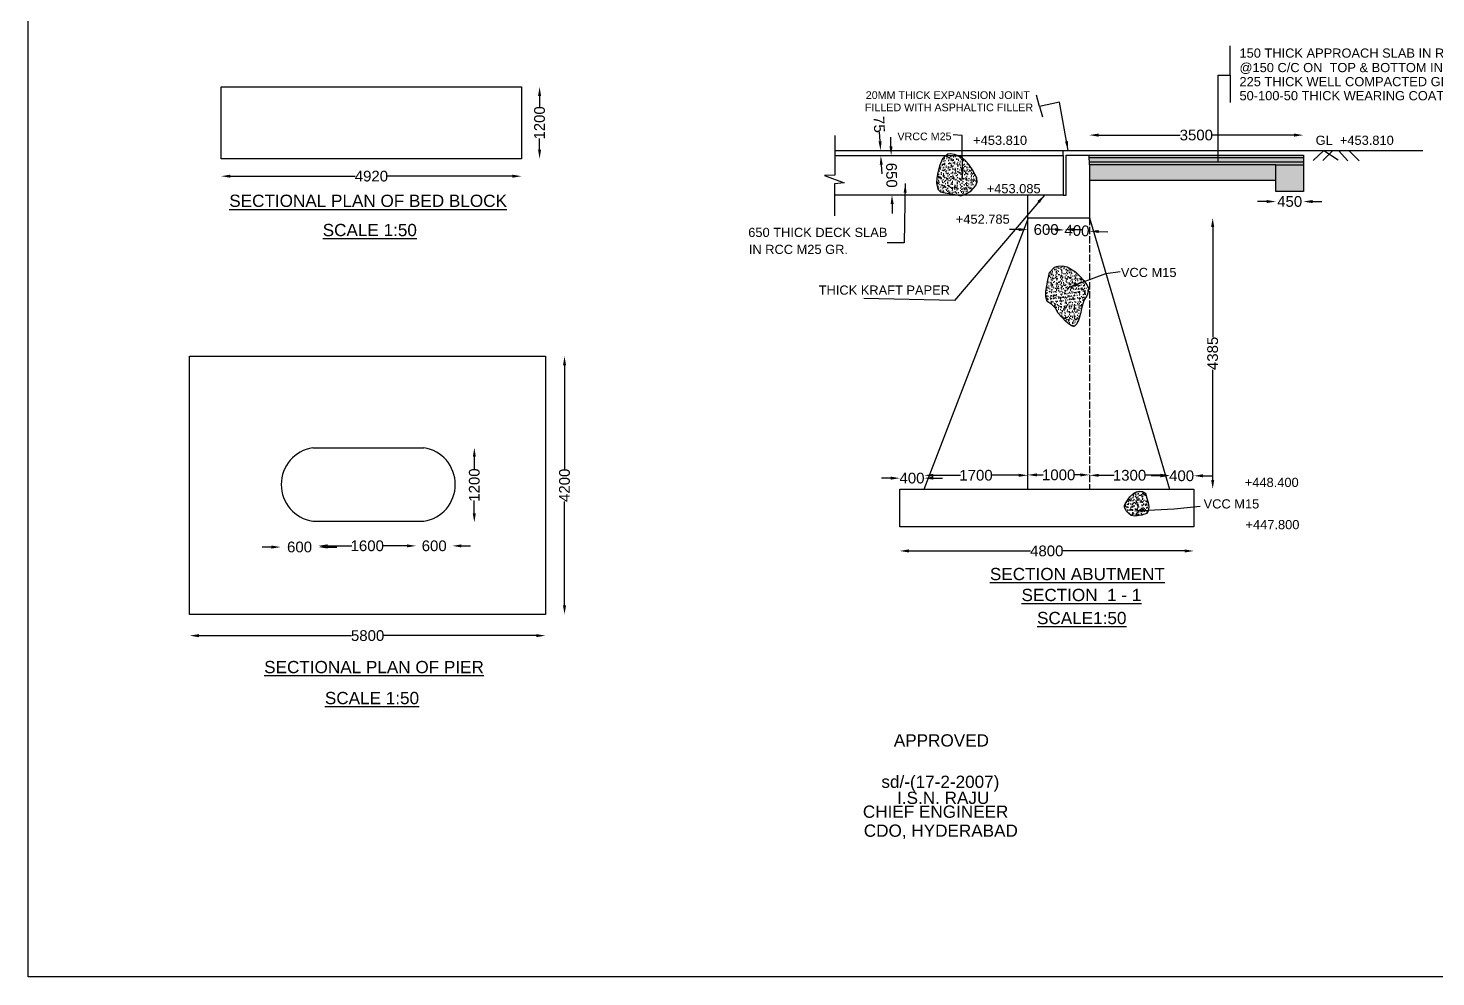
# Model space of a CAD drawing. Header units: millimetres. Extents: x 1649 to 41307, y 1162 to 29945.
# Drawn here: x 1649 to 24627, y 1162 to 16654 of the extents above; entities that cross this region are included whole.
import ezdxf

# ---------------------------------------------------------------- set-up
doc = ezdxf.new("R2010")
doc.units = ezdxf.units.MM
doc.header["$MEASUREMENT"] = 0
doc.linetypes.add('ACAD_ISO02W100', pattern=[15, 12, -3])
for name, color, linetype in [('DIMENSION', 7, 'Continuous'), ('DRAWING', 7, 'Continuous'), ('TEXT', 7, 'Continuous')]:
    doc.layers.add(name, color=color, linetype=linetype)
doc.styles.get("Standard").update_dxf_attribs({"font": 'arial.ttf'})
doc.dimstyles.get("Standard").update_dxf_attribs({"dimtxt": 175, "dimasz": 150, "dimexe": 0.18, "dimexo": 0.0625, "dimgap": 0.09, "dimtad": 0, "dimdec": 0, "dimzin": 0, "dimdsep": 46, "dimtxsty": 'Standard', "dimcen": 0.09, "dimse1": 1, "dimse2": 1, "dimadec": 0, "dimazin": 0, "dimtfac": 1, "dimtdec": 0, "dimtofl": 0, "dimtmove": 0, "dimatfit": 3, "dimfxl": 1, "dimtolj": 1, "dimtzin": 0, "dimarcsym": 0})
pattern_1 = [(50, (0, 0), (107.58903, -9.41282), [11.25, -123.75]), (355, (0, 0), (-20.8127, 112.8288), [9, -99]), (100.45144, (8.97, -0.78), (86.77633, 103.416), [9.56103, -105.1713]), (46.1842, (0, 30), (160.0862, -24.8279), [16.875, -185.625]), (96.63564, (13.34, 27.93), (140.1993, 146.1178), [14.3416, -157.7571]), (351.18416, (0, 30), (140.1993, 146.1178), [13.5, -148.5]), (21, (15, 22.5), (89.53606, -60.39283), [11.25, -123.75]), (326, (15, 22.5), (36.4973, 108.7725), [9, -99]), (71.45144, (22.46, 17.47), (126.03336, 48.37967), [9.56103, -105.1713]), (37.5, (0, 0), (1.82398, 49.93408), [0, -97.8, 0, -100.5, 0, -99.375]), (7.5, (0, 0), (39.46043, 59.16176), [0, -57.3, 0, -95.55, 0, -37.875]), (327.5, (-33.45, 0), (80.073365, -3.38323), [0, -37.5, 0, -117, 0, -155.25]), (317.5, (-48.45, 0), (87.47793, 15.01575), [0, -48.75, 0, -77.7, 0, -110.25])]

# ---------------------------------------------------------------- blocks, each defined once
blk = doc.blocks.new('*D40')
at = {"layer": 'Defpoints', "color": 0, "transparency": 16777216}
for p in [(22464, 14908), (18971, 14580), (22464, 14580)]:
    blk.add_point(p, dxfattribs=at)
at = {"layer": 'DIMENSION', "color": 0, "lineweight": -2, "transparency": 16777216}
for p, q in [((19121, 14908), (20456, 14908)), ((22314, 14908), (20979, 14908))]:
    blk.add_line(p, q, dxfattribs=at)
at = {"layer": 'DIMENSION', "color": 0, "transparency": 16777216}
for points in [[(19121, 14933), (19121, 14883), (18971, 14908)], [(22314, 14933), (22314, 14883), (22464, 14908)]]:
    blk.add_solid(points, dxfattribs=at)
at = {"layer": 'DIMENSION', "color": 0, "transparency": 16777216, "insert": (20717, 14908), "char_height": 175, "attachment_point": 5}
blk.add_mtext('\\A1;3500', dxfattribs=at)
blk = doc.blocks.new('*D41')
at = {"layer": 'Defpoints', "color": 0, "transparency": 16777216}
for p in [(22017, 13985), (22464, 13985), (22464, 13823)]:
    blk.add_point(p, dxfattribs=at)
at = {"layer": 'DIMENSION', "color": 0, "lineweight": -2, "transparency": 16777216}
for p, q in [((21867, 13823), (21717, 13823)), ((22614, 13823), (22764, 13823))]:
    blk.add_line(p, q, dxfattribs=at)
at = {"layer": 'DIMENSION', "color": 0, "transparency": 16777216}
for points in [[(21867, 13848), (21867, 13798), (22017, 13823)], [(22614, 13848), (22614, 13798), (22464, 13823)]]:
    blk.add_solid(points, dxfattribs=at)
at = {"layer": 'DIMENSION', "color": 0, "transparency": 16777216, "insert": (22241, 13823), "char_height": 175, "attachment_point": 5}
blk.add_mtext('\\A1;450', dxfattribs=at)
blk = doc.blocks.new('*D42')
at = {"layer": 'Defpoints', "color": 0, "transparency": 16777216}
for p in [(15711, 14574), (15736, 14574), (15724, 13930)]:
    blk.add_point(p, dxfattribs=at)
at = {"layer": 'DIMENSION', "color": 0, "lineweight": -2, "transparency": 16777216}
for p, q in [((15733, 14724), (15730, 14874)), ((15752, 13780), (15755, 13630))]:
    blk.add_line(p, q, dxfattribs=at)
at = {"layer": 'DIMENSION', "color": 0, "transparency": 16777216}
for points in [[(15758, 14725), (15708, 14724), (15736, 14574)], [(15777, 13781), (15727, 13780), (15749, 13930)]]:
    blk.add_solid(points, dxfattribs=at)
at = {"layer": 'DIMENSION', "color": 0, "transparency": 16777216, "insert": (15742, 14252), "char_height": 175, "attachment_point": 5, "rotation": 271.1652}
blk.add_mtext('\\A1;650', dxfattribs=at)
blk = doc.blocks.new('*D43')
at = {"layer": 'Defpoints', "color": 0, "transparency": 16777216}
for p in [(15562, 14657), (15575, 14658), (15580, 14574)]:
    blk.add_point(p, dxfattribs=at)
at = {"layer": 'DIMENSION', "color": 0, "lineweight": -2, "transparency": 16777216}
for p, q in [((15555, 14807), (15547, 14957)), ((15575, 14423), (15582, 14274))]:
    blk.add_line(p, q, dxfattribs=at)
at = {"layer": 'DIMENSION', "color": 0, "transparency": 16777216}
for points in [[(15580, 14808), (15530, 14805), (15562, 14657)], [(15600, 14425), (15550, 14422), (15567, 14573)]]:
    blk.add_solid(points, dxfattribs=at)
at = {"layer": 'DIMENSION', "color": 0, "transparency": 16777216, "insert": (15540, 15082), "char_height": 175, "attachment_point": 5, "rotation": 272.9862}
blk.add_mtext('\\A1;75', dxfattribs=at)
blk = doc.blocks.new('*D44')
at = {"layer": 'Defpoints', "color": 0, "transparency": 16777216}
for p in [(18564, 13365), (17967, 13321), (18564, 13321)]:
    blk.add_point(p, dxfattribs=at)
at = {"layer": 'DIMENSION', "color": 0, "lineweight": -2, "transparency": 16777216}
for p, q in [((17817, 13365), (17667, 13365)), ((18714, 13365), (18864, 13365))]:
    blk.add_line(p, q, dxfattribs=at)
at = {"layer": 'DIMENSION', "color": 0, "transparency": 16777216}
for points in [[(17817, 13390), (17817, 13340), (17967, 13365)], [(18714, 13390), (18714, 13340), (18564, 13365)]]:
    blk.add_solid(points, dxfattribs=at)
at = {"layer": 'DIMENSION', "color": 0, "transparency": 16777216, "insert": (18265, 13365), "char_height": 175, "attachment_point": 5}
blk.add_mtext('\\A1;600', dxfattribs=at)
blk = doc.blocks.new('*D45')
at = {"layer": 'Defpoints', "color": 0, "transparency": 16777216}
for p in [(18564, 13365), (18974, 13347), (18974, 13339)]:
    blk.add_point(p, dxfattribs=at)
at = {"layer": 'DIMENSION', "color": 0, "lineweight": -2, "transparency": 16777216}
for p, q in [((18414, 13365), (18264, 13372)), ((19124, 13333), (19274, 13326))]:
    blk.add_line(p, q, dxfattribs=at)
at = {"layer": 'DIMENSION', "color": 0, "transparency": 16777216}
for points in [[(18415, 13390), (18413, 13340), (18564, 13358)], [(19125, 13358), (19123, 13308), (18974, 13339)]]:
    blk.add_solid(points, dxfattribs=at)
at = {"layer": 'DIMENSION', "color": 0, "transparency": 16777216, "insert": (18769, 13349), "char_height": 175, "attachment_point": 5, "rotation": 357.4139}
blk.add_mtext('\\A1;400', dxfattribs=at)
blk = doc.blocks.new('*D46')
at = {"layer": 'Defpoints', "color": 0, "transparency": 16777216}
for p in [(16276, 9306), (15876, 9127), (16276, 9127)]:
    blk.add_point(p, dxfattribs=at)
at = {"layer": 'DIMENSION', "color": 0, "lineweight": -2, "transparency": 16777216}
for p, q in [((15726, 9306), (15576, 9306)), ((16426, 9306), (16576, 9306))]:
    blk.add_line(p, q, dxfattribs=at)
at = {"layer": 'DIMENSION', "color": 0, "transparency": 16777216}
for points in [[(15726, 9331), (15726, 9281), (15876, 9306)], [(16426, 9331), (16426, 9281), (16276, 9306)]]:
    blk.add_solid(points, dxfattribs=at)
at = {"layer": 'DIMENSION', "color": 0, "transparency": 16777216, "insert": (16076, 9306), "char_height": 175, "attachment_point": 5}
blk.add_mtext('\\A1;400', dxfattribs=at)
blk = doc.blocks.new('*D47')
at = {"layer": 'Defpoints', "color": 0, "transparency": 16777216}
for p in [(17967, 9352), (16276, 9127), (17967, 9127)]:
    blk.add_point(p, dxfattribs=at)
at = {"layer": 'DIMENSION', "color": 0, "lineweight": -2, "transparency": 16777216}
for p, q in [((16426, 9352), (16868, 9352)), ((17817, 9352), (17374, 9352))]:
    blk.add_line(p, q, dxfattribs=at)
at = {"layer": 'DIMENSION', "color": 0, "transparency": 16777216}
for points in [[(16426, 9377), (16426, 9327), (16276, 9352)], [(17817, 9377), (17817, 9327), (17967, 9352)]]:
    blk.add_solid(points, dxfattribs=at)
at = {"layer": 'DIMENSION', "color": 0, "transparency": 16777216, "insert": (17121, 9352), "char_height": 175, "attachment_point": 5}
blk.add_mtext('\\A1;1700', dxfattribs=at)
blk = doc.blocks.new('*D48')
at = {"layer": 'Defpoints', "color": 0, "transparency": 16777216}
for p in [(18974, 9359), (17967, 9127), (18974, 9127)]:
    blk.add_point(p, dxfattribs=at)
at = {"layer": 'DIMENSION', "color": 0, "lineweight": -2, "transparency": 16777216}
for p, q in [((18117, 9359), (18218, 9359)), ((18824, 9359), (18723, 9359))]:
    blk.add_line(p, q, dxfattribs=at)
at = {"layer": 'DIMENSION', "color": 0, "transparency": 16777216}
for points in [[(18117, 9384), (18117, 9334), (17967, 9359)], [(18824, 9384), (18824, 9334), (18974, 9359)]]:
    blk.add_solid(points, dxfattribs=at)
at = {"layer": 'DIMENSION', "color": 0, "transparency": 16777216, "insert": (18470, 9359), "char_height": 175, "attachment_point": 5}
blk.add_mtext('\\A1;1000', dxfattribs=at)
blk = doc.blocks.new('*D49')
at = {"layer": 'Defpoints', "color": 0, "transparency": 16777216}
for p in [(20279, 9352), (18974, 9127), (20279, 9127)]:
    blk.add_point(p, dxfattribs=at)
at = {"layer": 'DIMENSION', "color": 0, "lineweight": -2, "transparency": 16777216}
for p, q in [((19124, 9352), (19374, 9352)), ((20129, 9352), (19880, 9352))]:
    blk.add_line(p, q, dxfattribs=at)
at = {"layer": 'DIMENSION', "color": 0, "transparency": 16777216}
for points in [[(19124, 9377), (19124, 9327), (18974, 9352)], [(20129, 9377), (20129, 9327), (20279, 9352)]]:
    blk.add_solid(points, dxfattribs=at)
at = {"layer": 'DIMENSION', "color": 0, "transparency": 16777216, "insert": (19627, 9352), "char_height": 175, "attachment_point": 5}
blk.add_mtext('\\A1;1300', dxfattribs=at)
blk = doc.blocks.new('*D50')
at = {"layer": 'Defpoints', "color": 0, "transparency": 16777216}
for p in [(20676, 9344), (20279, 9127), (20676, 9127)]:
    blk.add_point(p, dxfattribs=at)
at = {"layer": 'DIMENSION', "color": 0, "lineweight": -2, "transparency": 16777216}
for p, q in [((20129, 9344), (19979, 9344)), ((20826, 9344), (20976, 9344))]:
    blk.add_line(p, q, dxfattribs=at)
at = {"layer": 'DIMENSION', "color": 0, "transparency": 16777216}
for points in [[(20129, 9369), (20129, 9319), (20279, 9344)], [(20826, 9369), (20826, 9319), (20676, 9344)]]:
    blk.add_solid(points, dxfattribs=at)
at = {"layer": 'DIMENSION', "color": 0, "transparency": 16777216, "insert": (20477, 9344), "char_height": 175, "attachment_point": 5}
blk.add_mtext('\\A1;400', dxfattribs=at)
blk = doc.blocks.new('*D51')
at = {"layer": 'Defpoints', "color": 0, "transparency": 16777216}
for p in [(18974, 13558), (20984, 13558), (18974, 9127)]:
    blk.add_point(p, dxfattribs=at)
at = {"layer": 'DIMENSION', "color": 0, "lineweight": -2, "transparency": 16777216}
for p, q in [((20984, 13408), (20984, 11608)), ((20984, 9277), (20984, 11077))]:
    blk.add_line(p, q, dxfattribs=at)
at = {"layer": 'DIMENSION', "color": 0, "transparency": 16777216}
for points in [[(20959, 13408), (21009, 13408), (20984, 13558)], [(20959, 9277), (21009, 9277), (20984, 9127)]]:
    blk.add_solid(points, dxfattribs=at)
at = {"layer": 'DIMENSION', "color": 0, "transparency": 16777216, "insert": (20984, 11343), "char_height": 175, "attachment_point": 5, "rotation": 90}
blk.add_mtext('\\A1;4385', dxfattribs=at)
blk = doc.blocks.new('*D52')
at = {"layer": 'Defpoints', "color": 0, "transparency": 16777216}
for p in [(15876, 8512), (20676, 8512), (20676, 8117)]:
    blk.add_point(p, dxfattribs=at)
at = {"layer": 'DIMENSION', "color": 0, "lineweight": -2, "transparency": 16777216}
for p, q in [((16026, 8117), (18011, 8117)), ((20526, 8117), (18540, 8117))]:
    blk.add_line(p, q, dxfattribs=at)
at = {"layer": 'DIMENSION', "color": 0, "transparency": 16777216}
for points in [[(16026, 8142), (16026, 8092), (15876, 8117)], [(20526, 8142), (20526, 8092), (20676, 8117)]]:
    blk.add_solid(points, dxfattribs=at)
at = {"layer": 'DIMENSION', "color": 0, "transparency": 16777216, "insert": (18276, 8117), "char_height": 175, "attachment_point": 5}
blk.add_mtext('\\A1;4800', dxfattribs=at)
blk = doc.blocks.new('*D53')
at = {"layer": 'Defpoints', "color": 0, "transparency": 16777216}
for p in [(4286, 7080), (10094, 7080), (10094, 6734)]:
    blk.add_point(p, dxfattribs=at)
at = {"layer": 'DIMENSION', "color": 0, "lineweight": -2, "transparency": 16777216}
for p, q in [((4436, 6734), (6929, 6734)), ((9944, 6734), (7451, 6734))]:
    blk.add_line(p, q, dxfattribs=at)
at = {"layer": 'DIMENSION', "color": 0, "transparency": 16777216}
for points in [[(4436, 6759), (4436, 6709), (4286, 6734)], [(9944, 6759), (9944, 6709), (10094, 6734)]]:
    blk.add_solid(points, dxfattribs=at)
at = {"layer": 'DIMENSION', "color": 0, "transparency": 16777216, "insert": (7190, 6734), "char_height": 175, "attachment_point": 5}
blk.add_mtext('\\A1;5800', dxfattribs=at)
blk = doc.blocks.new('*D54')
at = {"layer": 'Defpoints', "color": 0, "transparency": 16777216}
for p in [(5771, 8181), (6387, 8181), (6387, 8181)]:
    blk.add_point(p, dxfattribs=at)
at = {"layer": 'DIMENSION', "color": 0, "lineweight": -2, "transparency": 16777216}
for p, q in [((5621, 8181), (5471, 8181)), ((6537, 8181), (6687, 8181))]:
    blk.add_line(p, q, dxfattribs=at)
at = {"layer": 'DIMENSION', "color": 0, "transparency": 16777216}
for points in [[(5621, 8206), (5621, 8156), (5771, 8181)], [(6537, 8206), (6537, 8156), (6387, 8181)]]:
    blk.add_solid(points, dxfattribs=at)
at = {"layer": 'DIMENSION', "color": 0, "transparency": 16777216, "insert": (6079, 8181), "char_height": 175, "attachment_point": 5}
blk.add_mtext('\\A1;600', dxfattribs=at)
blk = doc.blocks.new('*D55')
at = {"layer": 'Defpoints', "color": 0, "transparency": 16777216}
for p in [(6387, 8181), (7981, 8200), (7981, 8181)]:
    blk.add_point(p, dxfattribs=at)
at = {"layer": 'DIMENSION', "color": 0, "lineweight": -2, "transparency": 16777216}
for p, q in [((6537, 8200), (6931, 8200)), ((7831, 8200), (7437, 8200))]:
    blk.add_line(p, q, dxfattribs=at)
at = {"layer": 'DIMENSION', "color": 0, "transparency": 16777216}
for points in [[(6537, 8225), (6537, 8175), (6387, 8200)], [(7831, 8225), (7831, 8175), (7981, 8200)]]:
    blk.add_solid(points, dxfattribs=at)
at = {"layer": 'DIMENSION', "color": 0, "transparency": 16777216, "insert": (7184, 8200), "char_height": 175, "attachment_point": 5}
blk.add_mtext('\\A1;1600', dxfattribs=at)
blk = doc.blocks.new('*D56')
at = {"layer": 'Defpoints', "color": 0, "transparency": 16777216}
for p in [(7981, 8200), (8572, 8200), (8572, 8200)]:
    blk.add_point(p, dxfattribs=at)
at = {"layer": 'DIMENSION', "color": 0, "lineweight": -2, "transparency": 16777216}
for p, q in [((7831, 8200), (7681, 8200)), ((8722, 8200), (8872, 8200))]:
    blk.add_line(p, q, dxfattribs=at)
at = {"layer": 'DIMENSION', "color": 0, "transparency": 16777216}
for points in [[(7831, 8225), (7831, 8175), (7981, 8200)], [(8722, 8225), (8722, 8175), (8572, 8200)]]:
    blk.add_solid(points, dxfattribs=at)
at = {"layer": 'DIMENSION', "color": 0, "transparency": 16777216, "insert": (8277, 8200), "char_height": 175, "attachment_point": 5}
blk.add_mtext('\\A1;600', dxfattribs=at)
blk = doc.blocks.new('*D57')
at = {"layer": 'Defpoints', "color": 0, "transparency": 16777216}
for p in [(8942, 9805), (8932, 8582), (8942, 8582)]:
    blk.add_point(p, dxfattribs=at)
at = {"layer": 'DIMENSION', "color": 0, "lineweight": -2, "transparency": 16777216}
for p, q in [((8932, 9655), (8932, 9446)), ((8932, 8732), (8932, 8940))]:
    blk.add_line(p, q, dxfattribs=at)
at = {"layer": 'DIMENSION', "color": 0, "transparency": 16777216}
for points in [[(8907, 9655), (8957, 9655), (8932, 9805)], [(8907, 8732), (8957, 8732), (8932, 8582)]]:
    blk.add_solid(points, dxfattribs=at)
at = {"layer": 'DIMENSION', "color": 0, "transparency": 16777216, "insert": (8932, 9193), "char_height": 175, "attachment_point": 5, "rotation": 90}
blk.add_mtext('\\A1;1200', dxfattribs=at)
blk = doc.blocks.new('*D58')
at = {"layer": 'Defpoints', "color": 0, "transparency": 16777216}
for p in [(10094, 11298), (10404, 11298), (10094, 7080)]:
    blk.add_point(p, dxfattribs=at)
at = {"layer": 'DIMENSION', "color": 0, "lineweight": -2, "transparency": 16777216}
for p, q in [((10404, 11148), (10404, 9454)), ((10404, 7230), (10404, 8925))]:
    blk.add_line(p, q, dxfattribs=at)
at = {"layer": 'DIMENSION', "color": 0, "transparency": 16777216}
for points in [[(10379, 11148), (10429, 11148), (10404, 11298)], [(10379, 7230), (10429, 7230), (10404, 7080)]]:
    blk.add_solid(points, dxfattribs=at)
at = {"layer": 'DIMENSION', "color": 0, "transparency": 16777216, "insert": (10404, 9189), "char_height": 175, "attachment_point": 5, "rotation": 90}
blk.add_mtext('\\A1;4200', dxfattribs=at)
blk = doc.blocks.new('*D59')
at = {"layer": 'Defpoints', "color": 0, "transparency": 16777216}
for p in [(4801, 14520), (9703, 14520), (9703, 14237)]:
    blk.add_point(p, dxfattribs=at)
at = {"layer": 'DIMENSION', "color": 0, "lineweight": -2, "transparency": 16777216}
for p, q in [((4951, 14237), (6987, 14237)), ((9553, 14237), (7517, 14237))]:
    blk.add_line(p, q, dxfattribs=at)
at = {"layer": 'DIMENSION', "color": 0, "transparency": 16777216}
for points in [[(4951, 14262), (4951, 14212), (4801, 14237)], [(9553, 14262), (9553, 14212), (9703, 14237)]]:
    blk.add_solid(points, dxfattribs=at)
at = {"layer": 'DIMENSION', "color": 0, "transparency": 16777216, "insert": (7252, 14237), "char_height": 175, "attachment_point": 5}
blk.add_mtext('\\A1;4920', dxfattribs=at)
blk = doc.blocks.new('*D60')
at = {"layer": 'Defpoints', "color": 0, "transparency": 16777216}
for p in [(9703, 15695), (9997, 15695), (9703, 14520)]:
    blk.add_point(p, dxfattribs=at)
at = {"layer": 'DIMENSION', "color": 0, "lineweight": -2, "transparency": 16777216}
for p, q in [((9997, 15545), (9997, 15360)), ((9997, 14670), (9997, 14855))]:
    blk.add_line(p, q, dxfattribs=at)
at = {"layer": 'DIMENSION', "color": 0, "transparency": 16777216}
for points in [[(9972, 15545), (10022, 15545), (9997, 15695)], [(9972, 14670), (10022, 14670), (9997, 14520)]]:
    blk.add_solid(points, dxfattribs=at)
at = {"layer": 'DIMENSION', "color": 0, "transparency": 16777216, "insert": (9997, 15107), "char_height": 175, "attachment_point": 5, "rotation": 90}
blk.add_mtext('\\A1;1200', dxfattribs=at)

msp = doc.modelspace()

# ---------------------------------------------------------------- hatches: boundary and pattern name
at = {"layer": 'DRAWING'}
h = msp.add_hatch(dxfattribs=at)
h.set_pattern_fill('AR-CONC', color=256, scale=15)
h.set_pattern_definition(pattern_1)
h.paths.add_polyline_path([(17066, 14340.1), (17006, 14425.7), (16950.3, 14489.9), (16868.8, 14554.2), (16818.3, 14573.9), (16634.5, 14573.9), (16598.8, 14547.7), (16575.2, 14522.1), (16525.9, 14406.4), (16495.9, 14297.2), (16483, 14205.2), (16476.6, 14128.1), (16500.2, 14025.3), (16543, 13980.4), (16618.1, 13965.4), (16781, 13937.5), (16811.4, 13929.6), (16915, 13929.6), (16937.4, 13937.5), (17042.4, 13997.5), (17117.5, 14085.3), (17138.9, 14143.1), (17134.6, 14209.4)])
h = msp.add_hatch(dxfattribs=at)
h.set_pattern_fill('AR-CONC', color=256, scale=15)
h.set_pattern_definition(pattern_1)
h.paths.add_polyline_path([(22464.4, 14580.3), (18970.6, 14580.3), (18971.4, 14544.4), (22464.4, 14544.4)])
h.paths.add_polyline_path([(22464.4, 14544.4), (18971.4, 14544.4), (18973.3, 14464.8), (22464.4, 14464.8)])
h.paths.add_polyline_path([(22464.4, 14464.8), (18973.3, 14464.8), (18974.2, 14424.2), (22016.8, 14424.2), (22464.4, 14424.2)])
h.paths.add_polyline_path([(22016.8, 14424.2), (18974.2, 14424.2), (18974.2, 14169.3), (22016.8, 14169.3)])
h.paths.add_polyline_path([(22464.4, 14424.2), (22016.8, 14424.2), (22016.8, 13985.3), (22464.4, 13985.3)])
h = msp.add_hatch(dxfattribs=at)
h.set_pattern_fill('AR-CONC', color=256, scale=15)
h.set_pattern_definition(pattern_1)
h.paths.add_polyline_path([(18879.2, 12535.5), (18822.4, 12601.2), (18744.8, 12675.7), (18607.4, 12759.3), (18532.7, 12771.2), (18464, 12768.2), (18404.3, 12750.3), (18320.7, 12666.8), (18293.8, 12541.5), (18258, 12356.5), (18261, 12267), (18281.9, 12189.5), (18353.5, 12144.7), (18422.2, 12076.1), (18458.1, 12007.5), (18586.5, 11861.3), (18664.1, 11801.6), (18694, 11789.7), (18729.8, 11789.7), (18768.7, 11828.5), (18792.6, 11885.2), (18828.4, 11986.6), (18840.3, 12076.1), (18882.2, 12204.4), (18932.9, 12293.9), (18953.8, 12353.5), (18962.8, 12404.3), (18932.9, 12452)])
h = msp.add_hatch(dxfattribs=at)
h.set_pattern_fill('AR-CONC', color=256, scale=15)
h.set_pattern_definition(pattern_1)
h.paths.add_polyline_path([(19910.4, 8981.4), (19884.8, 9058.1), (19837.4, 9087.2), (19786.2, 9092.7), (19742.4, 9081.8), (19696.7, 9059.9), (19629.2, 9001.5), (19554.3, 8886.6), (19547, 8864.7), (19543.4, 8826.4), (19574.4, 8771.7), (19607.3, 8731.5), (19652.9, 8696.9), (19713.2, 8685.9), (19822.7, 8702.3), (19908.6, 8727.9), (19932.3, 8766.2), (19943.3, 8839.2), (19932.3, 8906.6)])

# ---------------------------------------------------------------- linework, layer by layer
for points in [[(4801.4, 15695), (9702.8, 15695), (9702.8, 14520), (4801.4, 14520)], [(16575.2, 14522.1), (16525.9, 14406.4), (16495.9, 14297.2), (16483, 14205.2), (16476.6, 14128.1), (16500.2, 14025.3), (16543, 13980.4), (16618.1, 13965.4), (16781, 13937.5), (16871, 13914), (16937.4, 13937.5), (17042.4, 13997.5), (17117.5, 14085.3), (17138.9, 14143.1), (17134.6, 14209.4), (17066, 14340.1), (17006, 14425.7), (16950.3, 14489.9), (16868.8, 14554.2), (16770.2, 14592.7), (16699.5, 14603.4), (16663.1, 14594.8), (16598.8, 14547.7)], [(18293.8, 12541.5), (18320.7, 12666.8), (18404.3, 12750.3), (18464, 12768.2), (18532.7, 12771.2), (18607.4, 12759.3), (18744.8, 12675.7), (18822.4, 12601.2), (18879.2, 12535.5), (18932.9, 12452), (18962.8, 12404.3), (18953.8, 12353.5), (18932.9, 12293.9), (18882.2, 12204.4), (18840.3, 12076.1), (18828.4, 11986.6), (18792.6, 11885.2), (18768.7, 11828.5), (18729.8, 11789.7), (18694, 11789.7), (18664.1, 11801.6), (18586.5, 11861.3), (18458.1, 12007.5), (18422.2, 12076.1), (18353.5, 12144.7), (18281.9, 12189.5), (18261, 12267), (18258, 12356.5)], [(4285.5, 11298.3), (10093.8, 11298.3), (10093.8, 7080.3), (4285.5, 7080.3)], [(15876.1, 9127.5), (20675.5, 9127.5), (20675.5, 8512.2), (15876.1, 8512.2)], [(19554.3, 8886.6), (19629.2, 9001.5), (19696.7, 9059.9), (19742.4, 9081.8), (19786.2, 9092.7), (19837.4, 9087.2), (19884.8, 9058.1), (19910.4, 8981.4), (19932.3, 8906.6), (19943.3, 8839.2), (19932.3, 8766.2), (19908.6, 8727.9), (19822.7, 8702.3), (19713.2, 8685.9), (19652.9, 8696.9), (19607.3, 8731.5), (19574.4, 8771.7), (19543.4, 8826.4), (19547, 8864.7)]]:
    msp.add_lwpolyline(points, close=True, dxfattribs=at)
for points in [[(14815.5, 14898.7), (14815.5, 14254.3), (14648.1, 14249.4), (14968.2, 14126.4), (14810.6, 14111.7), (14810.6, 13590.3)], [(14815.5, 14573.9), (18543, 14573.9), (18543, 13929.6), (14810.6, 13929.6)], [(14815.5, 14657.7), (24412.9, 14657.7)], [(18543, 14573.9), (18543, 14657.7)], [(18543, 13929.6), (18592.4, 13929.6), (18592.4, 14580.3), (22464.4, 14580.3), (22464.4, 13985.3), (22016.8, 13985.3), (22016.8, 14424.2), (22464.4, 14424.2)], [(22016.8, 14424.2), (18974.2, 14424.2), (18970.6, 14580.3)], [(18971.4, 14544.4), (22464.4, 14544.4)], [(22796.8, 14657.7), (22623, 14491.1)], [(22944.1, 14657.7), (22781.6, 14494.9)], [(22796.8, 14657.7), (23030.9, 14502.4)], [(23038.5, 14657.7), (23189.6, 14487.4)], [(23208.5, 14657.7), (23374.7, 14487.4)], [(22464.4, 14464.8), (18973.3, 14464.8)], [(18974.2, 14424.2), (18974.2, 13558.3)], [(18974.2, 14169.3), (22016.8, 14169.3)], [(17966.7, 9127.5), (17966.7, 13929.6)], [(16276, 9127.5), (17975.7, 13558.3), (18974.2, 13558.3), (20279.2, 9127.5)], [(6294.5, 9802.8), (8107.6, 9802.8)], [(6294.5, 8601.4), (8107.6, 8601.4)]]:
    msp.add_lwpolyline(points, dxfattribs=at)
at = {"layer": 'DRAWING', "linetype": 'ACAD_ISO02W100', "ltscale": 10}
msp.add_lwpolyline([(18974.2, 13558.3), (18974.2, 9127.5)], dxfattribs=at)
at = {"layer": 'DRAWING'}
for centre, start, end in [((6388.5, 9202.1), 98.89318, 261.10682), ((8013.6, 9202.1), 278.89318, 81.10682)]:
    msp.add_arc(centre, 608, start, end, dxfattribs=at)
at = {"layer": 'TEXT'}
msp.add_lwpolyline([(41304.5, 1162.1), (1649.2, 1162.1), (1649.2, 29944.5), (41304.5, 29944.5)], close=True, dxfattribs=at)
for points in [[(21075.7, 14464.8), (21075.7, 15883.9), (21270.3, 15883.9), (21270.3, 16366.6)], [(21270.3, 15883.9), (21270.3, 15441.5)], [(18158.2, 15372.6), (18108, 15559)], [(18158.2, 15372.6), (18208.5, 15207.7)]]:
    msp.add_lwpolyline(points, dxfattribs=at)

# ---------------------------------------------------------------- texts
for s, height, p in [('150 THICK APPROACH SLAB IN RCC M30 WITH 12 DIA', 150, (21421.6, 16172.1)), ('@150 C/C ON  TOP & BOTTOM IN BOTH WAYS OVER', 150, (21421.6, 15935.9)), ('225 THICK WELL COMPACTED GRAVEL WITH', 150, (21421.6, 15706.2)), ('20MM THICK EXPANSION JOINT', 125, (15321.4, 15498)), ('50-100-50 THICK WEARING COAT IN CC M35', 150, (21421.6, 15476.6)), ('FILLED WITH ASPHALTIC FILLER', 125, (15307, 15297.3)), ('VRCC M25', 125, (15838.4, 14824)), (' +453.810', 150, (17016.8, 14748.4)), ('GL  +453.810', 150, (22664.3, 14748.4)), (' +453.085', 150, (17237.4, 13957.9)), ('        %%USECTIONAL PLAN OF BED BLOCK', 200, (4310.9, 13735.1)), (' +452.785', 150, (16733.2, 13460.6)), ('                   %%USCALE 1:50', 200, (4982.1, 13257.6)), ('650 THICK DECK SLAB', 150, (13403.4, 13243.7)), ('IN RCC M25 GR.', 150, (13412.6, 12966.7)), ('VCC M15', 150, (19485.7, 12590.1)), ('THICK KRAFT PAPER', 150, (14553.4, 12302)), ('+448.400', 150, (21508, 9161.9)), ('VCC M15', 150, (20835.8, 8810.8)), ('+447.800', 150, (21520.3, 8472)), ('%%USECTION ABUTMENT', 200, (17347.7, 7640.1)), ('APPROVED', 0.2, (4936, 7630)), ('          %%USECTION  1 - 1', 200, (17087.6, 7298.5)), ('             %%USCALE1:50', 200, (17107.6, 6921.9)), ('%%USECTIONAL PLAN OF PIER', 200, (5501.7, 6121.1)), ('               %%USCALE 1:50', 200, (5328.4, 5615)), ('APPROVED', 200, (15779.7, 4923.2)), ('sd/-(17-2-2007)', 200, (15576.8, 4247.8)), (' I.S.N. RAJU ', 200, (15755, 3985.8)), ('    CHIEF ENGINEER', 200, (14963.7, 3759.7)), ('     CDO, HYDERABAD', 200, (14901.3, 3449.6))]:
    msp.add_text(s, height=height, dxfattribs=at).set_placement(p)

# ---------------------------------------------------------------- dimensions: what is measured, and where the dimension line sits
at = {"layer": 'DIMENSION'}
for p1, p2, distance, text, picture, middle in [((9702.8, 14520), (9702.8, 15695), -293.9, '1200', '*D60', (9996.6, 15107.5)), ((15579.8, 14573.9), (15575.4, 14657.7), 13.1, '75', '*D43', (15540.2, 15081.8)), ((18970.6, 14580.3), (22464.4, 14580.3), 327.5, '3500', '*D40', (20717.5, 14907.8)), ((15724, 13929.6), (15710.8, 14573.9), -25.1, '650', '*D42', (15742.5, 14252.3)), ((4801.4, 14520), (9702.8, 14520), -283.4, '4920', '*D59', (7252.1, 14236.5)), ((22016.8, 13985.3), (22464.4, 13985.3), -162.2, '450', '*D41', (22240.6, 13823.1)), ((18974.2, 9127.5), (18974.2, 13558.3), -2009.3, '4385', '*D51', (20983.5, 11342.9)), ((17966.7, 13320.9), (18564, 13320.9), 44.5, '600', '*D44', (18265.4, 13365.4)), ((18564, 13365.4), (18974.2, 13346.8), -7.4, '400', '*D45', (18768.8, 13348.7)), ((10093.8, 7080.3), (10093.8, 11298.3), -310.2, '4200', '*D58', (10404, 9189.3)), ((8942.5, 9804.7), (8942.5, 8581.7), -10.3, '1200', '*D57', (8932.2, 9193.2)), ((16276, 9127.5), (17966.7, 9127.5), 224.1, '1700', '*D47', (17121.3, 9351.6)), ((17966.7, 9127.5), (18974.2, 9127.5), 231.7, '1000', '*D48', (18470.5, 9359.2)), ((18974.2, 9127.5), (20279.2, 9127.5), 224.1, '1300', '*D49', (19626.7, 9351.6)), ((20279.2, 9127.5), (20675.5, 9127.5), 216.5, '400', '*D50', (20477.4, 9344)), ((15876.1, 8512.2), (20675.5, 8512.2), -395.3, '4800', '*D52', (18275.8, 8116.9)), ((5770.7, 8180.6), (6386.8, 8180.6), 0, '600', '*D54', (6078.7, 8180.6)), ((6386.8, 8180.6), (7981.2, 8180.6), 19, '1600', '*D55', (7184, 8199.7)), ((7981.2, 8199.7), (8571.9, 8199.7), 0, '600', '*D56', (8276.5, 8199.7)), ((4285.5, 7080.3), (10093.8, 7080.3), -346.2, '5800', '*D53', (7189.6, 6734.1))]:
    dim = msp.add_aligned_dim(p1=p1, p2=p2, distance=distance, text=text, dimstyle='Standard', dxfattribs=at)
    dim.commit()
    dim.dimension.update_dxf_attribs({"geometry": picture, "text_midpoint": middle})
dim = msp.add_aligned_dim(p1=(15876.1, 9127.5), p2=(16276, 9127.5), distance=178.5, dimstyle='Standard', dxfattribs=at)
dim.commit()
dim.dimension.update_dxf_attribs({"geometry": '*D46', "text_midpoint": (16076, 9306)})

# ---------------------------------------------------------------- leaders
at = {"layer": 'TEXT'}
for points in [[(18624.7, 14657.7), (18481.2, 15444.3), (18158.2, 15372.6)], [(16898.7, 14199.8), (16892.4, 14898.6), (16747.4, 14911.2)], [(15966.9, 14116.2), (15948.4, 13146.9), (15671.1, 13146.9)], [(18240.4, 13929.6), (16771, 12205.3), (15292.2, 12242.2)], [(18627.2, 12417.2), (19242.4, 12647.6), (19473.7, 12680.2)], [(19712.2, 8773.4), (20356.4, 8806.7), (20781.9, 8849.8)]]:
    msp.add_leader(points, dimstyle='Standard', override={"dimgap": 0.09, "dimtad": 0}, dxfattribs=at)

doc.saveas('drawing.dxf')
